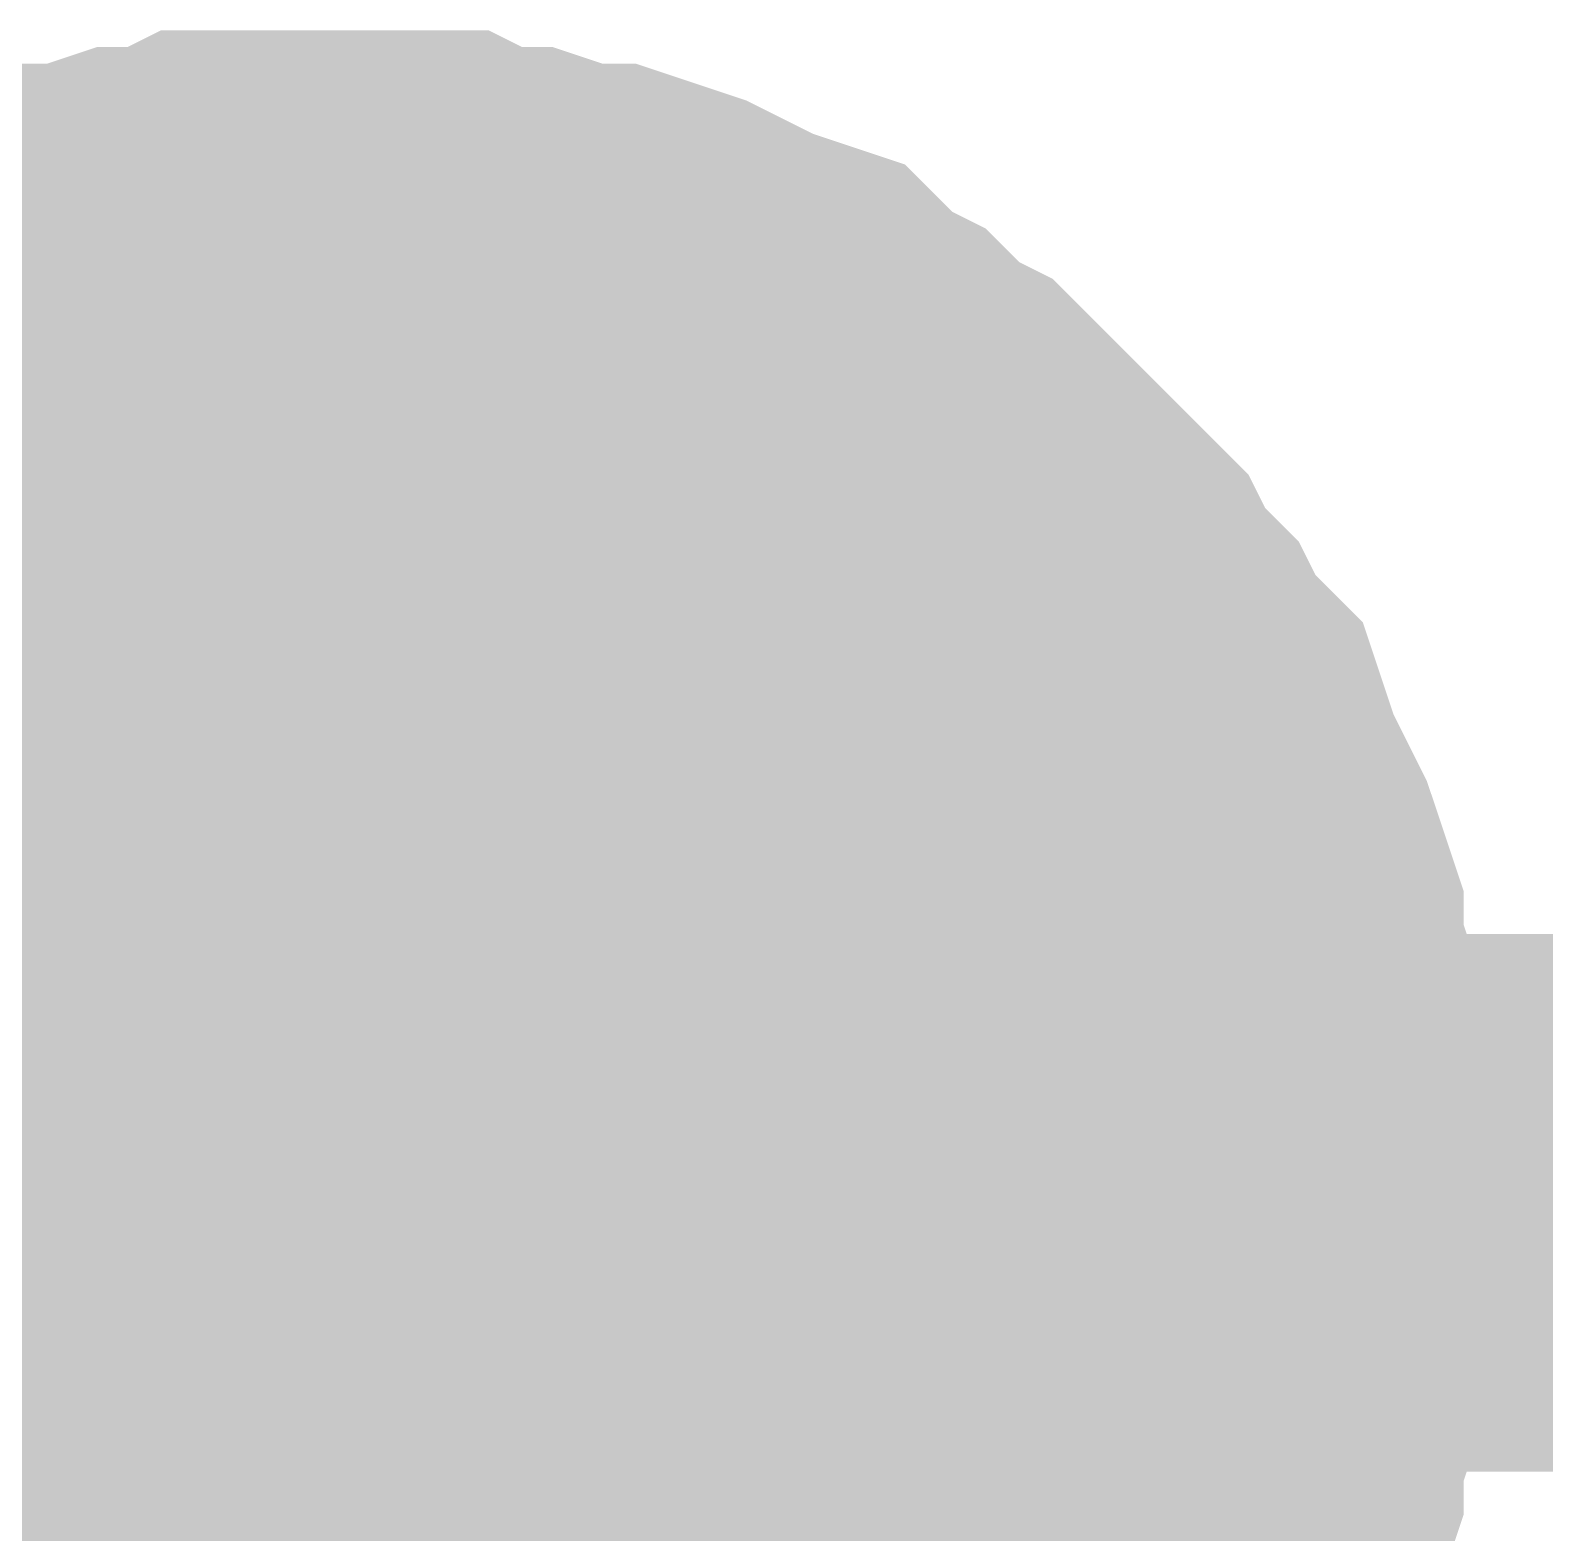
# Model space of a CAD drawing. Header units: inches. Extents: x 0 to 15, y 0 to 9.5.
# Drawn here: x 1.2959 to 1.32913, y 4.19271 to 4.22567 of the extents above; entities that cross this region are included whole.
import ezdxf

# ---------------------------------------------------------------- set-up
doc = ezdxf.new("R2010")
doc.units = ezdxf.units.IN
doc.header["$MEASUREMENT"] = 0
doc.layers.add('Sheet', color=255, linetype='Continuous')

msp = doc.modelspace()

# ---------------------------------------------------------------- linework, layer by layer
at = {"layer": 'Sheet'}
for points in [[(1.289521, 4.215368, 0.0118, 0.0118, 0), (1.290255, 4.215735, 0.0118, 0.0118, 0), (1.29099, 4.21647, 0.0118, 0.0118, 0), (1.292091, 4.216837, 0.0118, 0.0118, 0), (1.292825, 4.217571, 0.0118, 0.0118, 0), (1.293559, 4.217938, 0.0118, 0.0118, 0), (1.29466, 4.218306, 0.0118, 0.0118, 0), (1.295394, 4.218673, 0.0118, 0.0118, 0), (1.296496, 4.21904, 0.0118, 0.0118, 0), (1.29723, 4.21904, 0.0118, 0.0118, 0), (1.298331, 4.219407, 0.0118, 0.0118, 0), (1.299432, 4.219407, 0.0118, 0.0118, 0), (1.300166, 4.219774, 0.0118, 0.0118, 0), (1.301268, 4.219774, 0.0118, 0.0118, 0), (1.302369, 4.219774, 0.0118, 0.0118, 0)], [(1.289521, 4.215368, 0.0118, 0.0118, 0), (1.290255, 4.215735, 0.0118, 0.0118, 0), (1.29099, 4.21647, 0.0118, 0.0118, 0), (1.292091, 4.216837, 0.0118, 0.0118, 0), (1.292825, 4.217571, 0.0118, 0.0118, 0), (1.293559, 4.217938, 0.0118, 0.0118, 0), (1.29466, 4.218306, 0.0118, 0.0118, 0), (1.295394, 4.218673, 0.0118, 0.0118, 0), (1.296496, 4.21904, 0.0118, 0.0118, 0), (1.29723, 4.21904, 0.0118, 0.0118, 0), (1.298331, 4.219407, 0.0118, 0.0118, 0), (1.299432, 4.219407, 0.0118, 0.0118, 0), (1.300166, 4.219774, 0.0118, 0.0118, 0), (1.301268, 4.219774, 0.0118, 0.0118, 0), (1.302369, 4.219774, 0.0118, 0.0118, 0)], [(1.289521, 4.215368, 0.0118, 0.0118, 0), (1.290255, 4.215735, 0.0118, 0.0118, 0), (1.29099, 4.21647, 0.0118, 0.0118, 0), (1.292091, 4.216837, 0.0118, 0.0118, 0), (1.292825, 4.217571, 0.0118, 0.0118, 0), (1.293559, 4.217938, 0.0118, 0.0118, 0), (1.29466, 4.218306, 0.0118, 0.0118, 0), (1.295394, 4.218673, 0.0118, 0.0118, 0), (1.296496, 4.21904, 0.0118, 0.0118, 0), (1.29723, 4.21904, 0.0118, 0.0118, 0), (1.298331, 4.219407, 0.0118, 0.0118, 0), (1.299432, 4.219407, 0.0118, 0.0118, 0), (1.300166, 4.219774, 0.0118, 0.0118, 0), (1.301268, 4.219774, 0.0118, 0.0118, 0), (1.302369, 4.219774, 0.0118, 0.0118, 0)], [(1.289521, 4.215368, 0.0118, 0.0118, 0), (1.290255, 4.215735, 0.0118, 0.0118, 0), (1.29099, 4.21647, 0.0118, 0.0118, 0), (1.292091, 4.216837, 0.0118, 0.0118, 0), (1.292825, 4.217571, 0.0118, 0.0118, 0), (1.293559, 4.217938, 0.0118, 0.0118, 0), (1.29466, 4.218306, 0.0118, 0.0118, 0), (1.295394, 4.218673, 0.0118, 0.0118, 0), (1.296496, 4.21904, 0.0118, 0.0118, 0), (1.29723, 4.21904, 0.0118, 0.0118, 0), (1.298331, 4.219407, 0.0118, 0.0118, 0), (1.299432, 4.219407, 0.0118, 0.0118, 0), (1.300166, 4.219774, 0.0118, 0.0118, 0), (1.301268, 4.219774, 0.0118, 0.0118, 0), (1.302369, 4.219774, 0.0118, 0.0118, 0)], [(1.289521, 4.215368, 0.0118, 0.0118, 0), (1.290255, 4.215735, 0.0118, 0.0118, 0), (1.29099, 4.21647, 0.0118, 0.0118, 0), (1.292091, 4.216837, 0.0118, 0.0118, 0), (1.292825, 4.217571, 0.0118, 0.0118, 0), (1.293559, 4.217938, 0.0118, 0.0118, 0), (1.29466, 4.218306, 0.0118, 0.0118, 0), (1.295394, 4.218673, 0.0118, 0.0118, 0), (1.296496, 4.21904, 0.0118, 0.0118, 0), (1.29723, 4.21904, 0.0118, 0.0118, 0), (1.298331, 4.219407, 0.0118, 0.0118, 0), (1.299432, 4.219407, 0.0118, 0.0118, 0), (1.300166, 4.219774, 0.0118, 0.0118, 0), (1.301268, 4.219774, 0.0118, 0.0118, 0), (1.302369, 4.219774, 0.0118, 0.0118, 0)], [(1.302369, 4.219774, 0.0118, 0.0118, 0), (1.302369, 4.219774, 0.0118, 0.0118, 0)], [(1.302369, 4.219774, 0.0118, 0.0118, 0), (1.30347, 4.219774, 0.0118, 0.0118, 0), (1.304571, 4.219774, 0.0118, 0.0118, 0), (1.305305, 4.219407, 0.0118, 0.0118, 0), (1.306407, 4.219407, 0.0118, 0.0118, 0), (1.307508, 4.21904, 0.0118, 0.0118, 0), (1.308242, 4.21904, 0.0118, 0.0118, 0), (1.309343, 4.218673, 0.0118, 0.0118, 0), (1.310077, 4.218306, 0.0118, 0.0118, 0), (1.310811, 4.217938, 0.0118, 0.0118, 0), (1.311913, 4.217571, 0.0118, 0.0118, 0), (1.312647, 4.216837, 0.0118, 0.0118, 0), (1.313381, 4.21647, 0.0118, 0.0118, 0), (1.314115, 4.215735, 0.0118, 0.0118, 0), (1.314849, 4.215368, 0.0118, 0.0118, 0), (1.315583, 4.214634, 0.0118, 0.0118, 0), (1.316318, 4.213899, 0.0118, 0.0118, 0), (1.317052, 4.213165, 0.0118, 0.0118, 0), (1.317786, 4.21243, 0.0118, 0.0118, 0), (1.318153, 4.211696, 0.0118, 0.0118, 0), (1.318887, 4.210962, 0.0118, 0.0118, 0), (1.319254, 4.210227, 0.0118, 0.0118, 0), (1.319988, 4.209493, 0.0118, 0.0118, 0), (1.320355, 4.208391, 0.0118, 0.0118, 0), (1.320722, 4.207657, 0.0118, 0.0118, 0), (1.321089, 4.206923, 0.0118, 0.0118, 0), (1.321457, 4.205821, 0.0118, 0.0118, 0), (1.321457, 4.205087, 0.0118, 0.0118, 0), (1.321824, 4.203985, 0.0118, 0.0118, 0), (1.321824, 4.202883, 0.0118, 0.0118, 0), (1.322191, 4.202149, 0.0118, 0.0118, 0), (1.322191, 4.201047, 0.0118, 0.0118, 0), (1.322191, 4.199946, 0.0118, 0.0118, 0)], [(1.302369, 4.219774, 0.0118, 0.0118, 0), (1.302369, 4.219774, 0.0118, 0.0118, 0)], [(1.302369, 4.219774, 0.0118, 0.0118, 0), (1.30347, 4.219774, 0.0118, 0.0118, 0), (1.304571, 4.219774, 0.0118, 0.0118, 0), (1.305305, 4.219407, 0.0118, 0.0118, 0), (1.306407, 4.219407, 0.0118, 0.0118, 0), (1.307508, 4.21904, 0.0118, 0.0118, 0), (1.308242, 4.21904, 0.0118, 0.0118, 0), (1.309343, 4.218673, 0.0118, 0.0118, 0), (1.310077, 4.218306, 0.0118, 0.0118, 0), (1.310811, 4.217938, 0.0118, 0.0118, 0), (1.311913, 4.217571, 0.0118, 0.0118, 0), (1.312647, 4.216837, 0.0118, 0.0118, 0), (1.313381, 4.21647, 0.0118, 0.0118, 0), (1.314115, 4.215735, 0.0118, 0.0118, 0), (1.314849, 4.215368, 0.0118, 0.0118, 0), (1.315583, 4.214634, 0.0118, 0.0118, 0), (1.316318, 4.213899, 0.0118, 0.0118, 0), (1.317052, 4.213165, 0.0118, 0.0118, 0), (1.317786, 4.21243, 0.0118, 0.0118, 0), (1.318153, 4.211696, 0.0118, 0.0118, 0), (1.318887, 4.210962, 0.0118, 0.0118, 0), (1.319254, 4.210227, 0.0118, 0.0118, 0), (1.319988, 4.209493, 0.0118, 0.0118, 0), (1.320355, 4.208391, 0.0118, 0.0118, 0), (1.320722, 4.207657, 0.0118, 0.0118, 0), (1.321089, 4.206923, 0.0118, 0.0118, 0), (1.321457, 4.205821, 0.0118, 0.0118, 0), (1.321457, 4.205087, 0.0118, 0.0118, 0), (1.321824, 4.203985, 0.0118, 0.0118, 0), (1.321824, 4.202883, 0.0118, 0.0118, 0), (1.322191, 4.202149, 0.0118, 0.0118, 0), (1.322191, 4.201047, 0.0118, 0.0118, 0), (1.322191, 4.199946, 0.0118, 0.0118, 0)], [(1.302369, 4.219774, 0.0118, 0.0118, 0), (1.302369, 4.219774, 0.0118, 0.0118, 0)], [(1.302369, 4.219774, 0.0118, 0.0118, 0), (1.30347, 4.219774, 0.0118, 0.0118, 0), (1.304571, 4.219774, 0.0118, 0.0118, 0), (1.305305, 4.219407, 0.0118, 0.0118, 0), (1.306407, 4.219407, 0.0118, 0.0118, 0), (1.307508, 4.21904, 0.0118, 0.0118, 0), (1.308242, 4.21904, 0.0118, 0.0118, 0), (1.309343, 4.218673, 0.0118, 0.0118, 0), (1.310077, 4.218306, 0.0118, 0.0118, 0), (1.310811, 4.217938, 0.0118, 0.0118, 0), (1.311913, 4.217571, 0.0118, 0.0118, 0), (1.312647, 4.216837, 0.0118, 0.0118, 0), (1.313381, 4.21647, 0.0118, 0.0118, 0), (1.314115, 4.215735, 0.0118, 0.0118, 0), (1.314849, 4.215368, 0.0118, 0.0118, 0), (1.315583, 4.214634, 0.0118, 0.0118, 0), (1.316318, 4.213899, 0.0118, 0.0118, 0), (1.317052, 4.213165, 0.0118, 0.0118, 0), (1.317786, 4.21243, 0.0118, 0.0118, 0), (1.318153, 4.211696, 0.0118, 0.0118, 0), (1.318887, 4.210962, 0.0118, 0.0118, 0), (1.319254, 4.210227, 0.0118, 0.0118, 0), (1.319988, 4.209493, 0.0118, 0.0118, 0), (1.320355, 4.208391, 0.0118, 0.0118, 0), (1.320722, 4.207657, 0.0118, 0.0118, 0), (1.321089, 4.206923, 0.0118, 0.0118, 0), (1.321457, 4.205821, 0.0118, 0.0118, 0), (1.321457, 4.205087, 0.0118, 0.0118, 0), (1.321824, 4.203985, 0.0118, 0.0118, 0), (1.321824, 4.202883, 0.0118, 0.0118, 0), (1.322191, 4.202149, 0.0118, 0.0118, 0), (1.322191, 4.201047, 0.0118, 0.0118, 0), (1.322191, 4.199946, 0.0118, 0.0118, 0)], [(1.302369, 4.219774, 0.0118, 0.0118, 0), (1.302369, 4.219774, 0.0118, 0.0118, 0)], [(1.302369, 4.219774, 0.0118, 0.0118, 0), (1.30347, 4.219774, 0.0118, 0.0118, 0), (1.304571, 4.219774, 0.0118, 0.0118, 0), (1.305305, 4.219407, 0.0118, 0.0118, 0), (1.306407, 4.219407, 0.0118, 0.0118, 0), (1.307508, 4.21904, 0.0118, 0.0118, 0), (1.308242, 4.21904, 0.0118, 0.0118, 0), (1.309343, 4.218673, 0.0118, 0.0118, 0), (1.310077, 4.218306, 0.0118, 0.0118, 0), (1.310811, 4.217938, 0.0118, 0.0118, 0), (1.311913, 4.217571, 0.0118, 0.0118, 0), (1.312647, 4.216837, 0.0118, 0.0118, 0), (1.313381, 4.21647, 0.0118, 0.0118, 0), (1.314115, 4.215735, 0.0118, 0.0118, 0), (1.314849, 4.215368, 0.0118, 0.0118, 0), (1.315583, 4.214634, 0.0118, 0.0118, 0), (1.316318, 4.213899, 0.0118, 0.0118, 0), (1.317052, 4.213165, 0.0118, 0.0118, 0), (1.317786, 4.21243, 0.0118, 0.0118, 0), (1.318153, 4.211696, 0.0118, 0.0118, 0), (1.318887, 4.210962, 0.0118, 0.0118, 0), (1.319254, 4.210227, 0.0118, 0.0118, 0), (1.319988, 4.209493, 0.0118, 0.0118, 0), (1.320355, 4.208391, 0.0118, 0.0118, 0), (1.320722, 4.207657, 0.0118, 0.0118, 0), (1.321089, 4.206923, 0.0118, 0.0118, 0), (1.321457, 4.205821, 0.0118, 0.0118, 0), (1.321457, 4.205087, 0.0118, 0.0118, 0), (1.321824, 4.203985, 0.0118, 0.0118, 0), (1.321824, 4.202883, 0.0118, 0.0118, 0), (1.322191, 4.202149, 0.0118, 0.0118, 0), (1.322191, 4.201047, 0.0118, 0.0118, 0), (1.322191, 4.199946, 0.0118, 0.0118, 0)], [(1.302369, 4.219774, 0.0118, 0.0118, 0), (1.302369, 4.219774, 0.0118, 0.0118, 0)], [(1.302369, 4.219774, 0.0118, 0.0118, 0), (1.30347, 4.219774, 0.0118, 0.0118, 0), (1.304571, 4.219774, 0.0118, 0.0118, 0), (1.305305, 4.219407, 0.0118, 0.0118, 0), (1.306407, 4.219407, 0.0118, 0.0118, 0), (1.307508, 4.21904, 0.0118, 0.0118, 0), (1.308242, 4.21904, 0.0118, 0.0118, 0), (1.309343, 4.218673, 0.0118, 0.0118, 0), (1.310077, 4.218306, 0.0118, 0.0118, 0), (1.310811, 4.217938, 0.0118, 0.0118, 0), (1.311913, 4.217571, 0.0118, 0.0118, 0), (1.312647, 4.216837, 0.0118, 0.0118, 0), (1.313381, 4.21647, 0.0118, 0.0118, 0), (1.314115, 4.215735, 0.0118, 0.0118, 0), (1.314849, 4.215368, 0.0118, 0.0118, 0), (1.315583, 4.214634, 0.0118, 0.0118, 0), (1.316318, 4.213899, 0.0118, 0.0118, 0), (1.317052, 4.213165, 0.0118, 0.0118, 0), (1.317786, 4.21243, 0.0118, 0.0118, 0), (1.318153, 4.211696, 0.0118, 0.0118, 0), (1.318887, 4.210962, 0.0118, 0.0118, 0), (1.319254, 4.210227, 0.0118, 0.0118, 0), (1.319988, 4.209493, 0.0118, 0.0118, 0), (1.320355, 4.208391, 0.0118, 0.0118, 0), (1.320722, 4.207657, 0.0118, 0.0118, 0), (1.321089, 4.206923, 0.0118, 0.0118, 0), (1.321457, 4.205821, 0.0118, 0.0118, 0), (1.321457, 4.205087, 0.0118, 0.0118, 0), (1.321824, 4.203985, 0.0118, 0.0118, 0), (1.321824, 4.202883, 0.0118, 0.0118, 0), (1.322191, 4.202149, 0.0118, 0.0118, 0), (1.322191, 4.201047, 0.0118, 0.0118, 0), (1.322191, 4.199946, 0.0118, 0.0118, 0)], [(1.293559, 4.217938, 0.0039, 0.0039, 0), (1.29466, 4.218306, 0.0039, 0.0039, 0), (1.295394, 4.218673, 0.0039, 0.0039, 0), (1.296496, 4.21904, 0.0039, 0.0039, 0), (1.29723, 4.21904, 0.0039, 0.0039, 0), (1.298331, 4.219407, 0.0039, 0.0039, 0), (1.299432, 4.219407, 0.0039, 0.0039, 0), (1.300166, 4.219774, 0.0039, 0.0039, 0), (1.301268, 4.219774, 0.0039, 0.0039, 0), (1.302369, 4.219774, 0.0039, 0.0039, 0)], [(1.293559, 4.217938, 0.0039, 0.0039, 0), (1.29466, 4.218306, 0.0039, 0.0039, 0), (1.295394, 4.218673, 0.0039, 0.0039, 0), (1.296496, 4.21904, 0.0039, 0.0039, 0), (1.29723, 4.21904, 0.0039, 0.0039, 0), (1.298331, 4.219407, 0.0039, 0.0039, 0), (1.299432, 4.219407, 0.0039, 0.0039, 0), (1.300166, 4.219774, 0.0039, 0.0039, 0), (1.301268, 4.219774, 0.0039, 0.0039, 0), (1.302369, 4.219774, 0.0039, 0.0039, 0)], [(1.293559, 4.217938, 0.0039, 0.0039, 0), (1.29466, 4.218306, 0.0039, 0.0039, 0), (1.295394, 4.218673, 0.0039, 0.0039, 0), (1.296496, 4.21904, 0.0039, 0.0039, 0), (1.29723, 4.21904, 0.0039, 0.0039, 0), (1.298331, 4.219407, 0.0039, 0.0039, 0), (1.299432, 4.219407, 0.0039, 0.0039, 0), (1.300166, 4.219774, 0.0039, 0.0039, 0), (1.301268, 4.219774, 0.0039, 0.0039, 0), (1.302369, 4.219774, 0.0039, 0.0039, 0)], [(1.293559, 4.217938, 0.0039, 0.0039, 0), (1.29466, 4.218306, 0.0039, 0.0039, 0), (1.295394, 4.218673, 0.0039, 0.0039, 0), (1.296496, 4.21904, 0.0039, 0.0039, 0), (1.29723, 4.21904, 0.0039, 0.0039, 0), (1.298331, 4.219407, 0.0039, 0.0039, 0), (1.299432, 4.219407, 0.0039, 0.0039, 0), (1.300166, 4.219774, 0.0039, 0.0039, 0), (1.301268, 4.219774, 0.0039, 0.0039, 0), (1.302369, 4.219774, 0.0039, 0.0039, 0)], [(1.293559, 4.217938, 0.0039, 0.0039, 0), (1.29466, 4.218306, 0.0039, 0.0039, 0), (1.295394, 4.218673, 0.0039, 0.0039, 0), (1.296496, 4.21904, 0.0039, 0.0039, 0), (1.29723, 4.21904, 0.0039, 0.0039, 0), (1.298331, 4.219407, 0.0039, 0.0039, 0), (1.299432, 4.219407, 0.0039, 0.0039, 0), (1.300166, 4.219774, 0.0039, 0.0039, 0), (1.301268, 4.219774, 0.0039, 0.0039, 0), (1.302369, 4.219774, 0.0039, 0.0039, 0)], [(1.302369, 4.219774, 0.0039, 0.0039, 0), (1.302369, 4.219774, 0.0039, 0.0039, 0)], [(1.302369, 4.219774, 0.0039, 0.0039, 0), (1.30347, 4.219774, 0.0039, 0.0039, 0), (1.304571, 4.219774, 0.0039, 0.0039, 0), (1.305305, 4.219407, 0.0039, 0.0039, 0), (1.306407, 4.219407, 0.0039, 0.0039, 0), (1.307508, 4.21904, 0.0039, 0.0039, 0), (1.308242, 4.21904, 0.0039, 0.0039, 0), (1.309343, 4.218673, 0.0039, 0.0039, 0), (1.310077, 4.218306, 0.0039, 0.0039, 0), (1.310811, 4.217938, 0.0039, 0.0039, 0), (1.311913, 4.217571, 0.0039, 0.0039, 0), (1.312647, 4.216837, 0.0039, 0.0039, 0), (1.313381, 4.21647, 0.0039, 0.0039, 0), (1.314115, 4.215735, 0.0039, 0.0039, 0), (1.314849, 4.215368, 0.0039, 0.0039, 0), (1.315583, 4.214634, 0.0039, 0.0039, 0), (1.316318, 4.213899, 0.0039, 0.0039, 0), (1.317052, 4.213165, 0.0039, 0.0039, 0), (1.317786, 4.21243, 0.0039, 0.0039, 0), (1.318153, 4.211696, 0.0039, 0.0039, 0), (1.318887, 4.210962, 0.0039, 0.0039, 0), (1.319254, 4.210227, 0.0039, 0.0039, 0), (1.319988, 4.209493, 0.0039, 0.0039, 0), (1.320355, 4.208391, 0.0039, 0.0039, 0), (1.320722, 4.207657, 0.0039, 0.0039, 0), (1.321089, 4.206923, 0.0039, 0.0039, 0), (1.321457, 4.205821, 0.0039, 0.0039, 0), (1.321457, 4.205087, 0.0039, 0.0039, 0), (1.321824, 4.203985, 0.0039, 0.0039, 0), (1.321824, 4.202883, 0.0039, 0.0039, 0), (1.322191, 4.202149, 0.0039, 0.0039, 0), (1.322191, 4.201047, 0.0039, 0.0039, 0), (1.322191, 4.199946, 0.0039, 0.0039, 0)], [(1.302369, 4.219774, 0.0039, 0.0039, 0), (1.302369, 4.219774, 0.0039, 0.0039, 0)], [(1.302369, 4.219774, 0.0039, 0.0039, 0), (1.30347, 4.219774, 0.0039, 0.0039, 0), (1.304571, 4.219774, 0.0039, 0.0039, 0), (1.305305, 4.219407, 0.0039, 0.0039, 0), (1.306407, 4.219407, 0.0039, 0.0039, 0), (1.307508, 4.21904, 0.0039, 0.0039, 0), (1.308242, 4.21904, 0.0039, 0.0039, 0), (1.309343, 4.218673, 0.0039, 0.0039, 0), (1.310077, 4.218306, 0.0039, 0.0039, 0), (1.310811, 4.217938, 0.0039, 0.0039, 0), (1.311913, 4.217571, 0.0039, 0.0039, 0), (1.312647, 4.216837, 0.0039, 0.0039, 0), (1.313381, 4.21647, 0.0039, 0.0039, 0), (1.314115, 4.215735, 0.0039, 0.0039, 0), (1.314849, 4.215368, 0.0039, 0.0039, 0), (1.315583, 4.214634, 0.0039, 0.0039, 0), (1.316318, 4.213899, 0.0039, 0.0039, 0), (1.317052, 4.213165, 0.0039, 0.0039, 0), (1.317786, 4.21243, 0.0039, 0.0039, 0), (1.318153, 4.211696, 0.0039, 0.0039, 0), (1.318887, 4.210962, 0.0039, 0.0039, 0), (1.319254, 4.210227, 0.0039, 0.0039, 0), (1.319988, 4.209493, 0.0039, 0.0039, 0), (1.320355, 4.208391, 0.0039, 0.0039, 0), (1.320722, 4.207657, 0.0039, 0.0039, 0), (1.321089, 4.206923, 0.0039, 0.0039, 0), (1.321457, 4.205821, 0.0039, 0.0039, 0), (1.321457, 4.205087, 0.0039, 0.0039, 0), (1.321824, 4.203985, 0.0039, 0.0039, 0), (1.321824, 4.202883, 0.0039, 0.0039, 0), (1.322191, 4.202149, 0.0039, 0.0039, 0), (1.322191, 4.201047, 0.0039, 0.0039, 0), (1.322191, 4.199946, 0.0039, 0.0039, 0)], [(1.302369, 4.219774, 0.0039, 0.0039, 0), (1.302369, 4.219774, 0.0039, 0.0039, 0)], [(1.302369, 4.219774, 0.0039, 0.0039, 0), (1.30347, 4.219774, 0.0039, 0.0039, 0), (1.304571, 4.219774, 0.0039, 0.0039, 0), (1.305305, 4.219407, 0.0039, 0.0039, 0), (1.306407, 4.219407, 0.0039, 0.0039, 0), (1.307508, 4.21904, 0.0039, 0.0039, 0), (1.308242, 4.21904, 0.0039, 0.0039, 0), (1.309343, 4.218673, 0.0039, 0.0039, 0), (1.310077, 4.218306, 0.0039, 0.0039, 0), (1.310811, 4.217938, 0.0039, 0.0039, 0), (1.311913, 4.217571, 0.0039, 0.0039, 0), (1.312647, 4.216837, 0.0039, 0.0039, 0), (1.313381, 4.21647, 0.0039, 0.0039, 0), (1.314115, 4.215735, 0.0039, 0.0039, 0), (1.314849, 4.215368, 0.0039, 0.0039, 0), (1.315583, 4.214634, 0.0039, 0.0039, 0), (1.316318, 4.213899, 0.0039, 0.0039, 0), (1.317052, 4.213165, 0.0039, 0.0039, 0), (1.317786, 4.21243, 0.0039, 0.0039, 0), (1.318153, 4.211696, 0.0039, 0.0039, 0), (1.318887, 4.210962, 0.0039, 0.0039, 0), (1.319254, 4.210227, 0.0039, 0.0039, 0), (1.319988, 4.209493, 0.0039, 0.0039, 0), (1.320355, 4.208391, 0.0039, 0.0039, 0), (1.320722, 4.207657, 0.0039, 0.0039, 0), (1.321089, 4.206923, 0.0039, 0.0039, 0), (1.321457, 4.205821, 0.0039, 0.0039, 0), (1.321457, 4.205087, 0.0039, 0.0039, 0), (1.321824, 4.203985, 0.0039, 0.0039, 0), (1.321824, 4.202883, 0.0039, 0.0039, 0), (1.322191, 4.202149, 0.0039, 0.0039, 0), (1.322191, 4.201047, 0.0039, 0.0039, 0), (1.322191, 4.199946, 0.0039, 0.0039, 0)], [(1.302369, 4.219774, 0.0039, 0.0039, 0), (1.302369, 4.219774, 0.0039, 0.0039, 0)], [(1.302369, 4.219774, 0.0039, 0.0039, 0), (1.30347, 4.219774, 0.0039, 0.0039, 0), (1.304571, 4.219774, 0.0039, 0.0039, 0), (1.305305, 4.219407, 0.0039, 0.0039, 0), (1.306407, 4.219407, 0.0039, 0.0039, 0), (1.307508, 4.21904, 0.0039, 0.0039, 0), (1.308242, 4.21904, 0.0039, 0.0039, 0), (1.309343, 4.218673, 0.0039, 0.0039, 0), (1.310077, 4.218306, 0.0039, 0.0039, 0), (1.310811, 4.217938, 0.0039, 0.0039, 0), (1.311913, 4.217571, 0.0039, 0.0039, 0), (1.312647, 4.216837, 0.0039, 0.0039, 0), (1.313381, 4.21647, 0.0039, 0.0039, 0), (1.314115, 4.215735, 0.0039, 0.0039, 0), (1.314849, 4.215368, 0.0039, 0.0039, 0), (1.315583, 4.214634, 0.0039, 0.0039, 0), (1.316318, 4.213899, 0.0039, 0.0039, 0), (1.317052, 4.213165, 0.0039, 0.0039, 0), (1.317786, 4.21243, 0.0039, 0.0039, 0), (1.318153, 4.211696, 0.0039, 0.0039, 0), (1.318887, 4.210962, 0.0039, 0.0039, 0), (1.319254, 4.210227, 0.0039, 0.0039, 0), (1.319988, 4.209493, 0.0039, 0.0039, 0), (1.320355, 4.208391, 0.0039, 0.0039, 0), (1.320722, 4.207657, 0.0039, 0.0039, 0), (1.321089, 4.206923, 0.0039, 0.0039, 0), (1.321457, 4.205821, 0.0039, 0.0039, 0), (1.321457, 4.205087, 0.0039, 0.0039, 0), (1.321824, 4.203985, 0.0039, 0.0039, 0), (1.321824, 4.202883, 0.0039, 0.0039, 0), (1.322191, 4.202149, 0.0039, 0.0039, 0), (1.322191, 4.201047, 0.0039, 0.0039, 0), (1.322191, 4.199946, 0.0039, 0.0039, 0)], [(1.302369, 4.219774, 0.0039, 0.0039, 0), (1.302369, 4.219774, 0.0039, 0.0039, 0)], [(1.302369, 4.219774, 0.0039, 0.0039, 0), (1.30347, 4.219774, 0.0039, 0.0039, 0), (1.304571, 4.219774, 0.0039, 0.0039, 0), (1.305305, 4.219407, 0.0039, 0.0039, 0), (1.306407, 4.219407, 0.0039, 0.0039, 0), (1.307508, 4.21904, 0.0039, 0.0039, 0), (1.308242, 4.21904, 0.0039, 0.0039, 0), (1.309343, 4.218673, 0.0039, 0.0039, 0), (1.310077, 4.218306, 0.0039, 0.0039, 0), (1.310811, 4.217938, 0.0039, 0.0039, 0), (1.311913, 4.217571, 0.0039, 0.0039, 0), (1.312647, 4.216837, 0.0039, 0.0039, 0), (1.313381, 4.21647, 0.0039, 0.0039, 0), (1.314115, 4.215735, 0.0039, 0.0039, 0), (1.314849, 4.215368, 0.0039, 0.0039, 0), (1.315583, 4.214634, 0.0039, 0.0039, 0), (1.316318, 4.213899, 0.0039, 0.0039, 0), (1.317052, 4.213165, 0.0039, 0.0039, 0), (1.317786, 4.21243, 0.0039, 0.0039, 0), (1.318153, 4.211696, 0.0039, 0.0039, 0), (1.318887, 4.210962, 0.0039, 0.0039, 0), (1.319254, 4.210227, 0.0039, 0.0039, 0), (1.319988, 4.209493, 0.0039, 0.0039, 0), (1.320355, 4.208391, 0.0039, 0.0039, 0), (1.320722, 4.207657, 0.0039, 0.0039, 0), (1.321089, 4.206923, 0.0039, 0.0039, 0), (1.321457, 4.205821, 0.0039, 0.0039, 0), (1.321457, 4.205087, 0.0039, 0.0039, 0), (1.321824, 4.203985, 0.0039, 0.0039, 0), (1.321824, 4.202883, 0.0039, 0.0039, 0), (1.322191, 4.202149, 0.0039, 0.0039, 0), (1.322191, 4.201047, 0.0039, 0.0039, 0), (1.322191, 4.199946, 0.0039, 0.0039, 0)], [(1.102315, 4.199946, 0.0118, 0.0118, 0), (1.302369, 4.199946, 0.0118, 0.0118, 0), (1.302369, 4.099702, 0.0118, 0.0118, 0)], [(1.402212, 4.199946, 0.0118, 0.0118, 0), (1.302369, 4.199946, 0.0118, 0.0118, 0)], [(1.322191, 4.199946, 0.0118, 0.0118, 0), (1.322191, 4.198844, 0.0118, 0.0118, 0), (1.322191, 4.197743, 0.0118, 0.0118, 0), (1.321824, 4.197008, 0.0118, 0.0118, 0), (1.321824, 4.195907, 0.0118, 0.0118, 0), (1.321457, 4.194805, 0.0118, 0.0118, 0), (1.321457, 4.194071, 0.0118, 0.0118, 0), (1.321089, 4.192969, 0.0118, 0.0118, 0), (1.320722, 4.192235, 0.0118, 0.0118, 0), (1.320355, 4.191133, 0.0118, 0.0118, 0), (1.319988, 4.190399, 0.0118, 0.0118, 0), (1.319254, 4.189665, 0.0118, 0.0118, 0), (1.318887, 4.188563, 0.0118, 0.0118, 0), (1.318153, 4.187829, 0.0118, 0.0118, 0), (1.317786, 4.187094, 0.0118, 0.0118, 0), (1.317052, 4.18636, 0.0118, 0.0118, 0)], [(1.322191, 4.199946, 0.0118, 0.0118, 0), (1.322191, 4.198844, 0.0118, 0.0118, 0), (1.322191, 4.197743, 0.0118, 0.0118, 0), (1.321824, 4.197008, 0.0118, 0.0118, 0), (1.321824, 4.195907, 0.0118, 0.0118, 0), (1.321457, 4.194805, 0.0118, 0.0118, 0), (1.321457, 4.194071, 0.0118, 0.0118, 0), (1.321089, 4.192969, 0.0118, 0.0118, 0), (1.320722, 4.192235, 0.0118, 0.0118, 0), (1.320355, 4.191133, 0.0118, 0.0118, 0), (1.319988, 4.190399, 0.0118, 0.0118, 0), (1.319254, 4.189665, 0.0118, 0.0118, 0), (1.318887, 4.188563, 0.0118, 0.0118, 0), (1.318153, 4.187829, 0.0118, 0.0118, 0), (1.317786, 4.187094, 0.0118, 0.0118, 0), (1.317052, 4.18636, 0.0118, 0.0118, 0)], [(1.322191, 4.199946, 0.0118, 0.0118, 0), (1.322191, 4.198844, 0.0118, 0.0118, 0), (1.322191, 4.197743, 0.0118, 0.0118, 0), (1.321824, 4.197008, 0.0118, 0.0118, 0), (1.321824, 4.195907, 0.0118, 0.0118, 0), (1.321457, 4.194805, 0.0118, 0.0118, 0), (1.321457, 4.194071, 0.0118, 0.0118, 0), (1.321089, 4.192969, 0.0118, 0.0118, 0), (1.320722, 4.192235, 0.0118, 0.0118, 0), (1.320355, 4.191133, 0.0118, 0.0118, 0), (1.319988, 4.190399, 0.0118, 0.0118, 0), (1.319254, 4.189665, 0.0118, 0.0118, 0), (1.318887, 4.188563, 0.0118, 0.0118, 0), (1.318153, 4.187829, 0.0118, 0.0118, 0), (1.317786, 4.187094, 0.0118, 0.0118, 0), (1.317052, 4.18636, 0.0118, 0.0118, 0)], [(1.322191, 4.199946, 0.0118, 0.0118, 0), (1.322191, 4.198844, 0.0118, 0.0118, 0), (1.322191, 4.197743, 0.0118, 0.0118, 0), (1.321824, 4.197008, 0.0118, 0.0118, 0), (1.321824, 4.195907, 0.0118, 0.0118, 0), (1.321457, 4.194805, 0.0118, 0.0118, 0), (1.321457, 4.194071, 0.0118, 0.0118, 0), (1.321089, 4.192969, 0.0118, 0.0118, 0), (1.320722, 4.192235, 0.0118, 0.0118, 0), (1.320355, 4.191133, 0.0118, 0.0118, 0), (1.319988, 4.190399, 0.0118, 0.0118, 0), (1.319254, 4.189665, 0.0118, 0.0118, 0), (1.318887, 4.188563, 0.0118, 0.0118, 0), (1.318153, 4.187829, 0.0118, 0.0118, 0), (1.317786, 4.187094, 0.0118, 0.0118, 0), (1.317052, 4.18636, 0.0118, 0.0118, 0)], [(1.322191, 4.199946, 0.0118, 0.0118, 0), (1.322191, 4.198844, 0.0118, 0.0118, 0), (1.322191, 4.197743, 0.0118, 0.0118, 0), (1.321824, 4.197008, 0.0118, 0.0118, 0), (1.321824, 4.195907, 0.0118, 0.0118, 0), (1.321457, 4.194805, 0.0118, 0.0118, 0), (1.321457, 4.194071, 0.0118, 0.0118, 0), (1.321089, 4.192969, 0.0118, 0.0118, 0), (1.320722, 4.192235, 0.0118, 0.0118, 0), (1.320355, 4.191133, 0.0118, 0.0118, 0), (1.319988, 4.190399, 0.0118, 0.0118, 0), (1.319254, 4.189665, 0.0118, 0.0118, 0), (1.318887, 4.188563, 0.0118, 0.0118, 0), (1.318153, 4.187829, 0.0118, 0.0118, 0), (1.317786, 4.187094, 0.0118, 0.0118, 0), (1.317052, 4.18636, 0.0118, 0.0118, 0)], [(1.322191, 4.199946, 0.0118, 0.0118, 0), (1.322191, 4.199946, 0.0118, 0.0118, 0), (1.322191, 4.199946, 0.0118, 0.0118, 0), (1.322191, 4.199946, 0.0118, 0.0118, 0), (1.322191, 4.199946, 0.0118, 0.0118, 0), (1.322191, 4.199946, 0.0118, 0.0118, 0), (1.322191, 4.199946, 0.0118, 0.0118, 0), (1.322191, 4.199946, 0.0118, 0.0118, 0), (1.322191, 4.199946, 0.0118, 0.0118, 0), (1.322191, 4.199946, 0.0118, 0.0118, 0), (1.322191, 4.199946, 0.0118, 0.0118, 0), (1.322191, 4.199946, 0.0118, 0.0118, 0), (1.322191, 4.199946, 0.0118, 0.0118, 0), (1.322191, 4.199946, 0.0118, 0.0118, 0), (1.322191, 4.199946, 0.0118, 0.0118, 0), (1.322191, 4.199946, 0.0118, 0.0118, 0), (1.322191, 4.199946, 0.0118, 0.0118, 0), (1.322191, 4.199946, 0.0118, 0.0118, 0), (1.322191, 4.199946, 0.0118, 0.0118, 0), (1.322191, 4.199946, 0.0118, 0.0118, 0), (1.322191, 4.199946, 0.0118, 0.0118, 0), (1.322191, 4.199946, 0.0118, 0.0118, 0), (1.322191, 4.199946, 0.0118, 0.0118, 0), (1.322191, 4.199946, 0.0118, 0.0118, 0), (1.322191, 4.199946, 0.0118, 0.0118, 0), (1.322191, 4.199946, 0.0118, 0.0118, 0), (1.322191, 4.199946, 0.0118, 0.0118, 0), (1.322191, 4.199946, 0.0118, 0.0118, 0), (1.322191, 4.199946, 0.0118, 0.0118, 0), (1.322191, 4.199946, 0.0118, 0.0118, 0), (1.322191, 4.199946, 0.0118, 0.0118, 0), (1.322191, 4.199946, 0.0118, 0.0118, 0), (1.322191, 4.199946, 0.0118, 0.0118, 0)], [(1.322191, 4.199946, 0.0118, 0.0118, 0), (1.322191, 4.199946, 0.0118, 0.0118, 0)], [(1.322191, 4.199946, 0.0118, 0.0118, 0), (1.322191, 4.199946, 0.0118, 0.0118, 0), (1.322191, 4.199946, 0.0118, 0.0118, 0), (1.322191, 4.199946, 0.0118, 0.0118, 0), (1.322191, 4.199946, 0.0118, 0.0118, 0), (1.322191, 4.199946, 0.0118, 0.0118, 0), (1.322191, 4.199946, 0.0118, 0.0118, 0), (1.322191, 4.199946, 0.0118, 0.0118, 0), (1.322191, 4.199946, 0.0118, 0.0118, 0), (1.322191, 4.199946, 0.0118, 0.0118, 0), (1.322191, 4.199946, 0.0118, 0.0118, 0), (1.322191, 4.199946, 0.0118, 0.0118, 0), (1.322191, 4.199946, 0.0118, 0.0118, 0), (1.322191, 4.199946, 0.0118, 0.0118, 0), (1.322191, 4.199946, 0.0118, 0.0118, 0), (1.322191, 4.199946, 0.0118, 0.0118, 0), (1.322191, 4.199946, 0.0118, 0.0118, 0), (1.322191, 4.199946, 0.0118, 0.0118, 0), (1.322191, 4.199946, 0.0118, 0.0118, 0), (1.322191, 4.199946, 0.0118, 0.0118, 0), (1.322191, 4.199946, 0.0118, 0.0118, 0), (1.322191, 4.199946, 0.0118, 0.0118, 0), (1.322191, 4.199946, 0.0118, 0.0118, 0), (1.322191, 4.199946, 0.0118, 0.0118, 0), (1.322191, 4.199946, 0.0118, 0.0118, 0), (1.322191, 4.199946, 0.0118, 0.0118, 0), (1.322191, 4.199946, 0.0118, 0.0118, 0), (1.322191, 4.199946, 0.0118, 0.0118, 0), (1.322191, 4.199946, 0.0118, 0.0118, 0), (1.322191, 4.199946, 0.0118, 0.0118, 0), (1.322191, 4.199946, 0.0118, 0.0118, 0), (1.322191, 4.199946, 0.0118, 0.0118, 0), (1.322191, 4.199946, 0.0118, 0.0118, 0)], [(1.322191, 4.199946, 0.0118, 0.0118, 0), (1.322191, 4.199946, 0.0118, 0.0118, 0)], [(1.322191, 4.199946, 0.0118, 0.0118, 0), (1.322191, 4.199946, 0.0118, 0.0118, 0), (1.322191, 4.199946, 0.0118, 0.0118, 0), (1.322191, 4.199946, 0.0118, 0.0118, 0), (1.322191, 4.199946, 0.0118, 0.0118, 0), (1.322191, 4.199946, 0.0118, 0.0118, 0), (1.322191, 4.199946, 0.0118, 0.0118, 0), (1.322191, 4.199946, 0.0118, 0.0118, 0), (1.322191, 4.199946, 0.0118, 0.0118, 0), (1.322191, 4.199946, 0.0118, 0.0118, 0), (1.322191, 4.199946, 0.0118, 0.0118, 0), (1.322191, 4.199946, 0.0118, 0.0118, 0), (1.322191, 4.199946, 0.0118, 0.0118, 0), (1.322191, 4.199946, 0.0118, 0.0118, 0), (1.322191, 4.199946, 0.0118, 0.0118, 0), (1.322191, 4.199946, 0.0118, 0.0118, 0), (1.322191, 4.199946, 0.0118, 0.0118, 0), (1.322191, 4.199946, 0.0118, 0.0118, 0), (1.322191, 4.199946, 0.0118, 0.0118, 0), (1.322191, 4.199946, 0.0118, 0.0118, 0), (1.322191, 4.199946, 0.0118, 0.0118, 0), (1.322191, 4.199946, 0.0118, 0.0118, 0), (1.322191, 4.199946, 0.0118, 0.0118, 0), (1.322191, 4.199946, 0.0118, 0.0118, 0), (1.322191, 4.199946, 0.0118, 0.0118, 0), (1.322191, 4.199946, 0.0118, 0.0118, 0), (1.322191, 4.199946, 0.0118, 0.0118, 0), (1.322191, 4.199946, 0.0118, 0.0118, 0), (1.322191, 4.199946, 0.0118, 0.0118, 0), (1.322191, 4.199946, 0.0118, 0.0118, 0), (1.322191, 4.199946, 0.0118, 0.0118, 0), (1.322191, 4.199946, 0.0118, 0.0118, 0), (1.322191, 4.199946, 0.0118, 0.0118, 0)], [(1.322191, 4.199946, 0.0118, 0.0118, 0), (1.322191, 4.199946, 0.0118, 0.0118, 0)], [(1.322191, 4.199946, 0.0118, 0.0118, 0), (1.322191, 4.199946, 0.0118, 0.0118, 0), (1.322191, 4.199946, 0.0118, 0.0118, 0), (1.322191, 4.199946, 0.0118, 0.0118, 0), (1.322191, 4.199946, 0.0118, 0.0118, 0), (1.322191, 4.199946, 0.0118, 0.0118, 0), (1.322191, 4.199946, 0.0118, 0.0118, 0), (1.322191, 4.199946, 0.0118, 0.0118, 0), (1.322191, 4.199946, 0.0118, 0.0118, 0), (1.322191, 4.199946, 0.0118, 0.0118, 0), (1.322191, 4.199946, 0.0118, 0.0118, 0), (1.322191, 4.199946, 0.0118, 0.0118, 0), (1.322191, 4.199946, 0.0118, 0.0118, 0), (1.322191, 4.199946, 0.0118, 0.0118, 0), (1.322191, 4.199946, 0.0118, 0.0118, 0), (1.322191, 4.199946, 0.0118, 0.0118, 0), (1.322191, 4.199946, 0.0118, 0.0118, 0), (1.322191, 4.199946, 0.0118, 0.0118, 0), (1.322191, 4.199946, 0.0118, 0.0118, 0), (1.322191, 4.199946, 0.0118, 0.0118, 0), (1.322191, 4.199946, 0.0118, 0.0118, 0), (1.322191, 4.199946, 0.0118, 0.0118, 0), (1.322191, 4.199946, 0.0118, 0.0118, 0), (1.322191, 4.199946, 0.0118, 0.0118, 0), (1.322191, 4.199946, 0.0118, 0.0118, 0), (1.322191, 4.199946, 0.0118, 0.0118, 0), (1.322191, 4.199946, 0.0118, 0.0118, 0), (1.322191, 4.199946, 0.0118, 0.0118, 0), (1.322191, 4.199946, 0.0118, 0.0118, 0), (1.322191, 4.199946, 0.0118, 0.0118, 0), (1.322191, 4.199946, 0.0118, 0.0118, 0), (1.322191, 4.199946, 0.0118, 0.0118, 0), (1.322191, 4.199946, 0.0118, 0.0118, 0)], [(1.322191, 4.199946, 0.0118, 0.0118, 0), (1.322191, 4.199946, 0.0118, 0.0118, 0)], [(1.322191, 4.199946, 0.0118, 0.0118, 0), (1.322191, 4.199946, 0.0118, 0.0118, 0), (1.322191, 4.199946, 0.0118, 0.0118, 0), (1.322191, 4.199946, 0.0118, 0.0118, 0), (1.322191, 4.199946, 0.0118, 0.0118, 0), (1.322191, 4.199946, 0.0118, 0.0118, 0), (1.322191, 4.199946, 0.0118, 0.0118, 0), (1.322191, 4.199946, 0.0118, 0.0118, 0), (1.322191, 4.199946, 0.0118, 0.0118, 0), (1.322191, 4.199946, 0.0118, 0.0118, 0), (1.322191, 4.199946, 0.0118, 0.0118, 0), (1.322191, 4.199946, 0.0118, 0.0118, 0), (1.322191, 4.199946, 0.0118, 0.0118, 0), (1.322191, 4.199946, 0.0118, 0.0118, 0), (1.322191, 4.199946, 0.0118, 0.0118, 0), (1.322191, 4.199946, 0.0118, 0.0118, 0), (1.322191, 4.199946, 0.0118, 0.0118, 0), (1.322191, 4.199946, 0.0118, 0.0118, 0), (1.322191, 4.199946, 0.0118, 0.0118, 0), (1.322191, 4.199946, 0.0118, 0.0118, 0), (1.322191, 4.199946, 0.0118, 0.0118, 0), (1.322191, 4.199946, 0.0118, 0.0118, 0), (1.322191, 4.199946, 0.0118, 0.0118, 0), (1.322191, 4.199946, 0.0118, 0.0118, 0), (1.322191, 4.199946, 0.0118, 0.0118, 0), (1.322191, 4.199946, 0.0118, 0.0118, 0), (1.322191, 4.199946, 0.0118, 0.0118, 0), (1.322191, 4.199946, 0.0118, 0.0118, 0), (1.322191, 4.199946, 0.0118, 0.0118, 0), (1.322191, 4.199946, 0.0118, 0.0118, 0), (1.322191, 4.199946, 0.0118, 0.0118, 0), (1.322191, 4.199946, 0.0118, 0.0118, 0), (1.322191, 4.199946, 0.0118, 0.0118, 0)], [(1.322191, 4.199946, 0.0118, 0.0118, 0), (1.322191, 4.199946, 0.0118, 0.0118, 0)], [(1.322191, 4.199946, 0.0039, 0.0039, 0), (1.322191, 4.198844, 0.0039, 0.0039, 0), (1.322191, 4.197743, 0.0039, 0.0039, 0), (1.321824, 4.197008, 0.0039, 0.0039, 0), (1.321824, 4.195907, 0.0039, 0.0039, 0), (1.321457, 4.194805, 0.0039, 0.0039, 0), (1.321457, 4.194071, 0.0039, 0.0039, 0), (1.321089, 4.192969, 0.0039, 0.0039, 0), (1.320722, 4.192235, 0.0039, 0.0039, 0), (1.320355, 4.191133, 0.0039, 0.0039, 0), (1.319988, 4.190399, 0.0039, 0.0039, 0)], [(1.322191, 4.199946, 0.0039, 0.0039, 0), (1.322191, 4.198844, 0.0039, 0.0039, 0), (1.322191, 4.197743, 0.0039, 0.0039, 0), (1.321824, 4.197008, 0.0039, 0.0039, 0), (1.321824, 4.195907, 0.0039, 0.0039, 0), (1.321457, 4.194805, 0.0039, 0.0039, 0), (1.321457, 4.194071, 0.0039, 0.0039, 0), (1.321089, 4.192969, 0.0039, 0.0039, 0), (1.320722, 4.192235, 0.0039, 0.0039, 0), (1.320355, 4.191133, 0.0039, 0.0039, 0), (1.319988, 4.190399, 0.0039, 0.0039, 0)], [(1.322191, 4.199946, 0.0039, 0.0039, 0), (1.322191, 4.198844, 0.0039, 0.0039, 0), (1.322191, 4.197743, 0.0039, 0.0039, 0), (1.321824, 4.197008, 0.0039, 0.0039, 0), (1.321824, 4.195907, 0.0039, 0.0039, 0), (1.321457, 4.194805, 0.0039, 0.0039, 0), (1.321457, 4.194071, 0.0039, 0.0039, 0), (1.321089, 4.192969, 0.0039, 0.0039, 0), (1.320722, 4.192235, 0.0039, 0.0039, 0), (1.320355, 4.191133, 0.0039, 0.0039, 0), (1.319988, 4.190399, 0.0039, 0.0039, 0)], [(1.322191, 4.199946, 0.0039, 0.0039, 0), (1.322191, 4.198844, 0.0039, 0.0039, 0), (1.322191, 4.197743, 0.0039, 0.0039, 0), (1.321824, 4.197008, 0.0039, 0.0039, 0), (1.321824, 4.195907, 0.0039, 0.0039, 0), (1.321457, 4.194805, 0.0039, 0.0039, 0), (1.321457, 4.194071, 0.0039, 0.0039, 0), (1.321089, 4.192969, 0.0039, 0.0039, 0), (1.320722, 4.192235, 0.0039, 0.0039, 0), (1.320355, 4.191133, 0.0039, 0.0039, 0), (1.319988, 4.190399, 0.0039, 0.0039, 0)], [(1.322191, 4.199946, 0.0039, 0.0039, 0), (1.322191, 4.198844, 0.0039, 0.0039, 0), (1.322191, 4.197743, 0.0039, 0.0039, 0), (1.321824, 4.197008, 0.0039, 0.0039, 0), (1.321824, 4.195907, 0.0039, 0.0039, 0), (1.321457, 4.194805, 0.0039, 0.0039, 0), (1.321457, 4.194071, 0.0039, 0.0039, 0), (1.321089, 4.192969, 0.0039, 0.0039, 0), (1.320722, 4.192235, 0.0039, 0.0039, 0), (1.320355, 4.191133, 0.0039, 0.0039, 0), (1.319988, 4.190399, 0.0039, 0.0039, 0)], [(1.322191, 4.199946, 0.0039, 0.0039, 0), (1.322191, 4.199946, 0.0039, 0.0039, 0), (1.322191, 4.199946, 0.0039, 0.0039, 0), (1.322191, 4.199946, 0.0039, 0.0039, 0), (1.322191, 4.199946, 0.0039, 0.0039, 0), (1.322191, 4.199946, 0.0039, 0.0039, 0), (1.322191, 4.199946, 0.0039, 0.0039, 0), (1.322191, 4.199946, 0.0039, 0.0039, 0), (1.322191, 4.199946, 0.0039, 0.0039, 0), (1.322191, 4.199946, 0.0039, 0.0039, 0), (1.322191, 4.199946, 0.0039, 0.0039, 0), (1.322191, 4.199946, 0.0039, 0.0039, 0), (1.322191, 4.199946, 0.0039, 0.0039, 0), (1.322191, 4.199946, 0.0039, 0.0039, 0), (1.322191, 4.199946, 0.0039, 0.0039, 0), (1.322191, 4.199946, 0.0039, 0.0039, 0), (1.322191, 4.199946, 0.0039, 0.0039, 0), (1.322191, 4.199946, 0.0039, 0.0039, 0), (1.322191, 4.199946, 0.0039, 0.0039, 0), (1.322191, 4.199946, 0.0039, 0.0039, 0), (1.322191, 4.199946, 0.0039, 0.0039, 0), (1.322191, 4.199946, 0.0039, 0.0039, 0), (1.322191, 4.199946, 0.0039, 0.0039, 0), (1.322191, 4.199946, 0.0039, 0.0039, 0), (1.322191, 4.199946, 0.0039, 0.0039, 0), (1.322191, 4.199946, 0.0039, 0.0039, 0), (1.322191, 4.199946, 0.0039, 0.0039, 0), (1.322191, 4.199946, 0.0039, 0.0039, 0), (1.322191, 4.199946, 0.0039, 0.0039, 0), (1.322191, 4.199946, 0.0039, 0.0039, 0), (1.322191, 4.199946, 0.0039, 0.0039, 0), (1.322191, 4.199946, 0.0039, 0.0039, 0), (1.322191, 4.199946, 0.0039, 0.0039, 0)], [(1.322191, 4.199946, 0.0039, 0.0039, 0), (1.322191, 4.199946, 0.0039, 0.0039, 0)], [(1.322191, 4.199946, 0.0039, 0.0039, 0), (1.322191, 4.199946, 0.0039, 0.0039, 0), (1.322191, 4.199946, 0.0039, 0.0039, 0), (1.322191, 4.199946, 0.0039, 0.0039, 0), (1.322191, 4.199946, 0.0039, 0.0039, 0), (1.322191, 4.199946, 0.0039, 0.0039, 0), (1.322191, 4.199946, 0.0039, 0.0039, 0), (1.322191, 4.199946, 0.0039, 0.0039, 0), (1.322191, 4.199946, 0.0039, 0.0039, 0), (1.322191, 4.199946, 0.0039, 0.0039, 0), (1.322191, 4.199946, 0.0039, 0.0039, 0), (1.322191, 4.199946, 0.0039, 0.0039, 0), (1.322191, 4.199946, 0.0039, 0.0039, 0), (1.322191, 4.199946, 0.0039, 0.0039, 0), (1.322191, 4.199946, 0.0039, 0.0039, 0), (1.322191, 4.199946, 0.0039, 0.0039, 0), (1.322191, 4.199946, 0.0039, 0.0039, 0), (1.322191, 4.199946, 0.0039, 0.0039, 0), (1.322191, 4.199946, 0.0039, 0.0039, 0), (1.322191, 4.199946, 0.0039, 0.0039, 0), (1.322191, 4.199946, 0.0039, 0.0039, 0), (1.322191, 4.199946, 0.0039, 0.0039, 0), (1.322191, 4.199946, 0.0039, 0.0039, 0), (1.322191, 4.199946, 0.0039, 0.0039, 0), (1.322191, 4.199946, 0.0039, 0.0039, 0), (1.322191, 4.199946, 0.0039, 0.0039, 0), (1.322191, 4.199946, 0.0039, 0.0039, 0), (1.322191, 4.199946, 0.0039, 0.0039, 0), (1.322191, 4.199946, 0.0039, 0.0039, 0), (1.322191, 4.199946, 0.0039, 0.0039, 0), (1.322191, 4.199946, 0.0039, 0.0039, 0), (1.322191, 4.199946, 0.0039, 0.0039, 0), (1.322191, 4.199946, 0.0039, 0.0039, 0)], [(1.322191, 4.199946, 0.0039, 0.0039, 0), (1.322191, 4.199946, 0.0039, 0.0039, 0)], [(1.322191, 4.199946, 0.0039, 0.0039, 0), (1.322191, 4.199946, 0.0039, 0.0039, 0), (1.322191, 4.199946, 0.0039, 0.0039, 0), (1.322191, 4.199946, 0.0039, 0.0039, 0), (1.322191, 4.199946, 0.0039, 0.0039, 0), (1.322191, 4.199946, 0.0039, 0.0039, 0), (1.322191, 4.199946, 0.0039, 0.0039, 0), (1.322191, 4.199946, 0.0039, 0.0039, 0), (1.322191, 4.199946, 0.0039, 0.0039, 0), (1.322191, 4.199946, 0.0039, 0.0039, 0), (1.322191, 4.199946, 0.0039, 0.0039, 0), (1.322191, 4.199946, 0.0039, 0.0039, 0), (1.322191, 4.199946, 0.0039, 0.0039, 0), (1.322191, 4.199946, 0.0039, 0.0039, 0), (1.322191, 4.199946, 0.0039, 0.0039, 0), (1.322191, 4.199946, 0.0039, 0.0039, 0), (1.322191, 4.199946, 0.0039, 0.0039, 0), (1.322191, 4.199946, 0.0039, 0.0039, 0), (1.322191, 4.199946, 0.0039, 0.0039, 0), (1.322191, 4.199946, 0.0039, 0.0039, 0), (1.322191, 4.199946, 0.0039, 0.0039, 0), (1.322191, 4.199946, 0.0039, 0.0039, 0), (1.322191, 4.199946, 0.0039, 0.0039, 0), (1.322191, 4.199946, 0.0039, 0.0039, 0), (1.322191, 4.199946, 0.0039, 0.0039, 0), (1.322191, 4.199946, 0.0039, 0.0039, 0), (1.322191, 4.199946, 0.0039, 0.0039, 0), (1.322191, 4.199946, 0.0039, 0.0039, 0), (1.322191, 4.199946, 0.0039, 0.0039, 0), (1.322191, 4.199946, 0.0039, 0.0039, 0), (1.322191, 4.199946, 0.0039, 0.0039, 0), (1.322191, 4.199946, 0.0039, 0.0039, 0), (1.322191, 4.199946, 0.0039, 0.0039, 0)], [(1.322191, 4.199946, 0.0039, 0.0039, 0), (1.322191, 4.199946, 0.0039, 0.0039, 0)], [(1.322191, 4.199946, 0.0039, 0.0039, 0), (1.322191, 4.199946, 0.0039, 0.0039, 0), (1.322191, 4.199946, 0.0039, 0.0039, 0), (1.322191, 4.199946, 0.0039, 0.0039, 0), (1.322191, 4.199946, 0.0039, 0.0039, 0), (1.322191, 4.199946, 0.0039, 0.0039, 0), (1.322191, 4.199946, 0.0039, 0.0039, 0), (1.322191, 4.199946, 0.0039, 0.0039, 0), (1.322191, 4.199946, 0.0039, 0.0039, 0), (1.322191, 4.199946, 0.0039, 0.0039, 0), (1.322191, 4.199946, 0.0039, 0.0039, 0), (1.322191, 4.199946, 0.0039, 0.0039, 0), (1.322191, 4.199946, 0.0039, 0.0039, 0), (1.322191, 4.199946, 0.0039, 0.0039, 0), (1.322191, 4.199946, 0.0039, 0.0039, 0), (1.322191, 4.199946, 0.0039, 0.0039, 0), (1.322191, 4.199946, 0.0039, 0.0039, 0), (1.322191, 4.199946, 0.0039, 0.0039, 0), (1.322191, 4.199946, 0.0039, 0.0039, 0), (1.322191, 4.199946, 0.0039, 0.0039, 0), (1.322191, 4.199946, 0.0039, 0.0039, 0), (1.322191, 4.199946, 0.0039, 0.0039, 0), (1.322191, 4.199946, 0.0039, 0.0039, 0), (1.322191, 4.199946, 0.0039, 0.0039, 0), (1.322191, 4.199946, 0.0039, 0.0039, 0), (1.322191, 4.199946, 0.0039, 0.0039, 0), (1.322191, 4.199946, 0.0039, 0.0039, 0), (1.322191, 4.199946, 0.0039, 0.0039, 0), (1.322191, 4.199946, 0.0039, 0.0039, 0), (1.322191, 4.199946, 0.0039, 0.0039, 0), (1.322191, 4.199946, 0.0039, 0.0039, 0), (1.322191, 4.199946, 0.0039, 0.0039, 0), (1.322191, 4.199946, 0.0039, 0.0039, 0)], [(1.322191, 4.199946, 0.0039, 0.0039, 0), (1.322191, 4.199946, 0.0039, 0.0039, 0)], [(1.322191, 4.199946, 0.0039, 0.0039, 0), (1.322191, 4.199946, 0.0039, 0.0039, 0), (1.322191, 4.199946, 0.0039, 0.0039, 0), (1.322191, 4.199946, 0.0039, 0.0039, 0), (1.322191, 4.199946, 0.0039, 0.0039, 0), (1.322191, 4.199946, 0.0039, 0.0039, 0), (1.322191, 4.199946, 0.0039, 0.0039, 0), (1.322191, 4.199946, 0.0039, 0.0039, 0), (1.322191, 4.199946, 0.0039, 0.0039, 0), (1.322191, 4.199946, 0.0039, 0.0039, 0), (1.322191, 4.199946, 0.0039, 0.0039, 0), (1.322191, 4.199946, 0.0039, 0.0039, 0), (1.322191, 4.199946, 0.0039, 0.0039, 0), (1.322191, 4.199946, 0.0039, 0.0039, 0), (1.322191, 4.199946, 0.0039, 0.0039, 0), (1.322191, 4.199946, 0.0039, 0.0039, 0), (1.322191, 4.199946, 0.0039, 0.0039, 0), (1.322191, 4.199946, 0.0039, 0.0039, 0), (1.322191, 4.199946, 0.0039, 0.0039, 0), (1.322191, 4.199946, 0.0039, 0.0039, 0), (1.322191, 4.199946, 0.0039, 0.0039, 0), (1.322191, 4.199946, 0.0039, 0.0039, 0), (1.322191, 4.199946, 0.0039, 0.0039, 0), (1.322191, 4.199946, 0.0039, 0.0039, 0), (1.322191, 4.199946, 0.0039, 0.0039, 0), (1.322191, 4.199946, 0.0039, 0.0039, 0), (1.322191, 4.199946, 0.0039, 0.0039, 0), (1.322191, 4.199946, 0.0039, 0.0039, 0), (1.322191, 4.199946, 0.0039, 0.0039, 0), (1.322191, 4.199946, 0.0039, 0.0039, 0), (1.322191, 4.199946, 0.0039, 0.0039, 0), (1.322191, 4.199946, 0.0039, 0.0039, 0), (1.322191, 4.199946, 0.0039, 0.0039, 0)], [(1.322191, 4.199946, 0.0039, 0.0039, 0), (1.322191, 4.199946, 0.0039, 0.0039, 0)]]:
    msp.add_lwpolyline(points, format="xyseb", dxfattribs=at)
msp.add_lwpolyline([(1.29, 4.2, 0.02, 0.02, 1), (1.31, 4.2, 0.02, 0.02, 1)], format="xyseb", close=True, dxfattribs=at)

doc.saveas('drawing.dxf')
